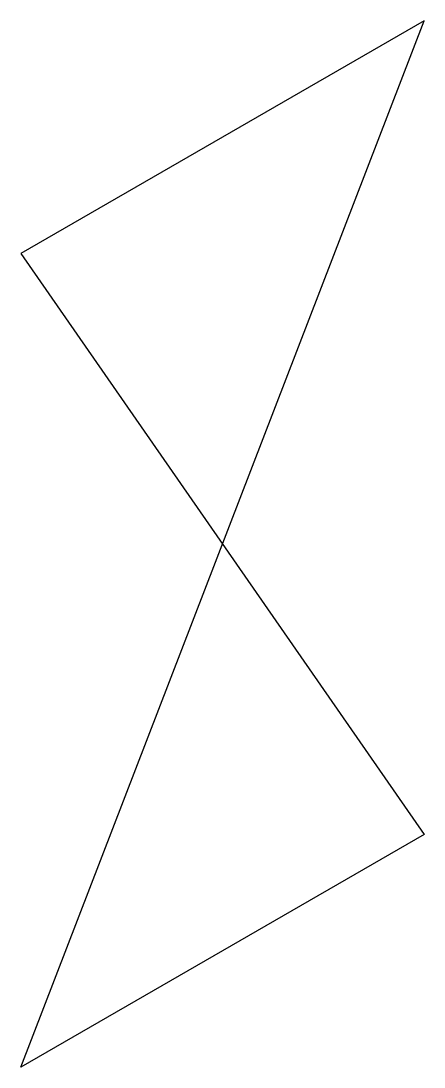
# Model space of a CAD drawing. Header units: millimetres. Extents: x -10047.451 to -10047.321, y -26.318 to -25.981.
import ezdxf

# ---------------------------------------------------------------- set-up
doc = ezdxf.new("R2010")
doc.units = ezdxf.units.MM
doc.layers.add('Tub_iso_bloqueios', color=2, linetype='Continuous')

msp = doc.modelspace()

# ---------------------------------------------------------------- linework, layer by layer
at = {"layer": 'Tub_iso_bloqueios', "color": 2}
for p, q in [((-10047.45107, -26.31819), (-10047.32116, -25.98069)), ((-10047.32116, -25.98069), (-10047.45107, -26.05569)), ((-10047.45107, -26.05569), (-10047.32116, -26.24319)), ((-10047.32116, -26.24319), (-10047.45107, -26.31819))]:
    msp.add_line(p, q, dxfattribs=at)

doc.saveas('drawing.dxf')
